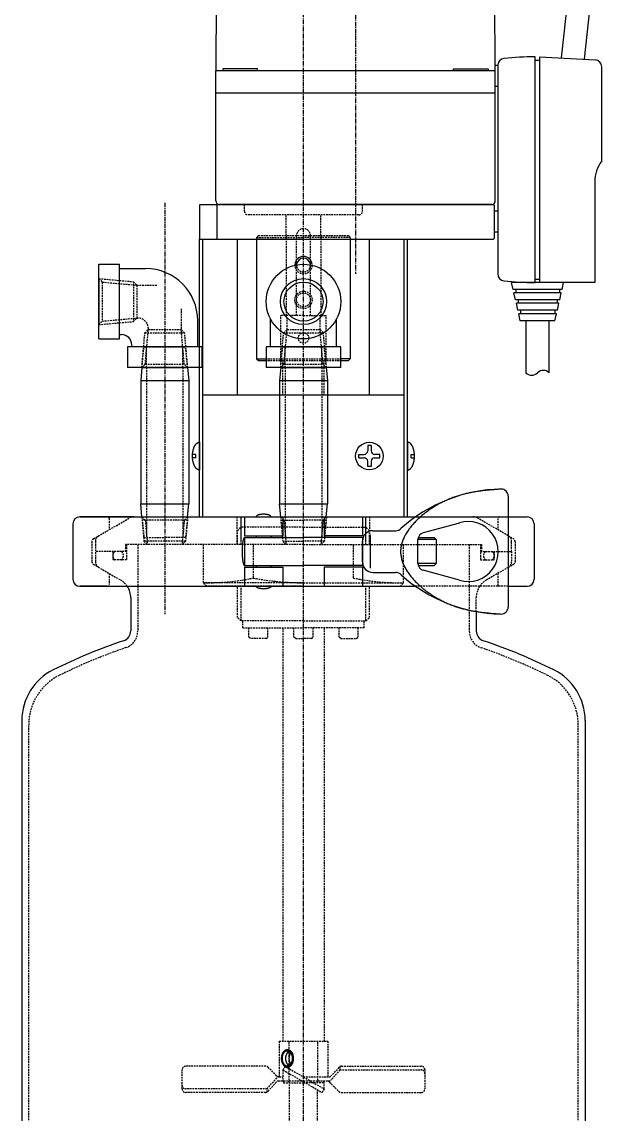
# Model space of a CAD drawing. Extents: x 248 to 1051, y -44 to 964.
# Drawn here: x 335.3 to 506.9, y 266.5 to 581.1 of the extents above; entities that cross this region are included whole.
import ezdxf

# ---------------------------------------------------------------- set-up
doc = ezdxf.new("R2010")
doc.units = 0
doc.linetypes.add('CENTER', pattern=[2, 1.25, -0.25, 0.25, -0.25])
doc.linetypes.add('DASHED', pattern=[0.75, 0.5, -0.25])
doc.layers.get('0').update_dxf_attribs({"linetype": 'CONTINUOUS'})
doc.layers.add('CENTER', color=1, linetype='CENTER')

msp = doc.modelspace()

# ---------------------------------------------------------------- linework, layer by layer
at = {"color": 7, "linetype": 'CONTINUOUS'}
for p, q in [((500.23, 657.87), (490.78, 570.69)), ((506.93, 657.87), (497.44, 570.32)), ((391.3, 567.02), (391.7, 638.52)), ((471.3, 638.52), (471.7, 567.02)), ((483.25, 506.02), (483.25, 571.02)), ((483.25, 570.03), (484.5, 570.03)), ((484.5, 571.02), (500.61, 570.13)), ((484.5, 571.02), (484.5, 506.02)), ((391.2, 529.52), (391.2, 567.02)), ((471.8, 567.02), (391.2, 567.02)), ((393.27, 567.52), (393.27, 567.02)), ((403.27, 567.52), (393.27, 567.52)), ((403.27, 567.02), (403.27, 567.52)), ((459.73, 567.02), (459.73, 567.52)), ((459.73, 567.52), (469.73, 567.52)), ((469.73, 567.52), (469.73, 567.02)), ((472.5, 568.52), (471.69, 568.52)), ((471.8, 529.52), (471.8, 567.02)), ((472.5, 568.56), (472.5, 508.48)), ((502.5, 541.02), (502.5, 568.13)), ((471.8, 560.52), (391.2, 560.52)), ((472.5, 562.52), (471.8, 562.52)), ((500.5, 535.02), (500.5, 506.02)), ((386.5, 528.32), (386.7, 528.52)), ((386.5, 528.32), (386.5, 518.72)), ((386.7, 528.52), (471.3, 528.52)), ((391.7, 528.52), (391.5, 528.32)), ((391.5, 528.32), (391.5, 518.72)), ((470.8, 528.52), (392.2, 528.52)), ((471.3, 528.52), (471.5, 528.32)), ((471.5, 528.32), (471.5, 518.72)), ((472.5, 526.52), (471.5, 526.52)), ((472.5, 520.52), (471.5, 520.52)), ((386.5, 518.72), (386.7, 518.52)), ((386.5, 438.52), (386.5, 518.52)), ((386.5, 518.52), (387.5, 518.52)), ((386.7, 518.52), (471.3, 518.52)), ((387.5, 438.52), (387.5, 518.52)), ((387.5, 473.52), (387.5, 518.52)), ((387.5, 518.52), (445.5, 518.52)), ((391.5, 518.72), (391.7, 518.52)), ((397.5, 473.52), (397.5, 518.52)), ((403, 519.02), (403, 484.02)), ((430, 519.02), (430, 484.02)), ((435.5, 473.52), (435.5, 518.52)), ((445.5, 438.52), (445.5, 518.52)), ((445.5, 473.52), (445.5, 518.52)), ((446.5, 438.52), (446.5, 518.52)), ((471.5, 518.72), (471.3, 518.52)), ((357.5, 489.77), (357.5, 511.27)), ((357.5, 511.27), (363.5, 511.27)), ((363.5, 489.77), (363.5, 511.27)), ((363.5, 510.02), (371, 510.02)), ((357.5, 507.14), (357.5, 493.89)), ((483.25, 507.02), (484.5, 507.02)), ((476.96, 504.02), (476.5, 506.02)), ((500.5, 506.02), (476.5, 506.02)), ((491.05, 504.02), (476.96, 504.02)), ((477.7, 504.02), (477.7, 503.02)), ((478.5, 506.02), (478.5, 506.16)), ((490.31, 504.02), (490.31, 503.02)), ((491.05, 504.02), (491.5, 506.02)), ((477.64, 501.02), (477.18, 503.02)), ((490.82, 503.02), (477.18, 503.02)), ((490.36, 501.02), (477.64, 501.02)), ((478.38, 501.02), (478.38, 500.02)), ((489.62, 501.02), (489.62, 500.02)), ((490.36, 501.02), (490.82, 503.02)), ((478.32, 498.02), (477.86, 500.02)), ((490.14, 500.02), (477.86, 500.02)), ((489.68, 498.02), (478.32, 498.02)), ((479.06, 498.02), (479.06, 497.02)), ((488.94, 498.02), (488.94, 497.02)), ((489.68, 498.02), (490.14, 500.02)), ((386, 487.52), (386, 495.02)), ((407, 487.52), (407, 495.49)), ((426, 487.52), (426, 495.49)), ((479, 495.02), (478.55, 497.02)), ((489.46, 497.02), (478.55, 497.02)), ((489, 495.02), (479, 495.02)), ((480.65, 480.02), (480.65, 495.02)), ((487.35, 480.02), (487.35, 495.02)), ((489, 495.02), (489.46, 497.02)), ((363.5, 491.02), (364, 491.02)), ((357.5, 489.77), (363.5, 489.77)), ((367, 487.52), (367, 488.02)), ((365.75, 487.52), (365.75, 481.52)), ((387.25, 487.52), (365.75, 487.52)), ((387.25, 481.52), (387.25, 487.52)), ((427.25, 487.52), (405.75, 487.52)), ((405.75, 487.52), (405.75, 481.52)), ((427.25, 481.52), (427.25, 487.52)), ((387.25, 481.52), (365.75, 481.52)), ((369.94, 481.52), (369.6, 477.82)), ((369.88, 481.52), (383.13, 481.52)), ((369.94, 481.52), (383.06, 481.52)), ((383.06, 481.52), (383.4, 477.82)), ((403, 484.02), (403.5, 483.52)), ((403, 484.02), (405.5, 484.02)), ((403.5, 483.52), (405.5, 483.52)), ((427.25, 481.52), (405.75, 481.52)), ((409.94, 481.52), (409.6, 477.82)), ((409.88, 481.52), (423.13, 481.52)), ((409.94, 481.52), (423.06, 481.52)), ((423.06, 481.52), (423.4, 477.82)), ((430, 484.02), (427.5, 484.02)), ((427.5, 483.52), (429.5, 483.52)), ((430, 484.02), (429.5, 483.52)), ((369.6, 477.82), (383.4, 477.82)), ((369.6, 477.82), (369.6, 442.22)), ((383.4, 477.82), (383.4, 442.22)), ((409.6, 477.82), (409.6, 442.22)), ((409.6, 477.82), (423.4, 477.82)), ((423.4, 477.82), (423.4, 442.22)), ((445.5, 473.52), (387.5, 473.52)), ((386.5, 460), (386.5, 452.03)), ((446.5, 460), (446.5, 452.03)), ((385.5, 456.52), (384.52, 456.52)), ((385.5, 455.52), (385.5, 456.52)), ((432.5, 455.52), (432.5, 456.52)), ((432.5, 456.52), (434, 456.52)), ((436, 459.02), (435, 459.02)), ((435, 459.02), (435, 457.52)), ((436, 459.02), (436, 457.52)), ((438.5, 456.52), (437, 456.52)), ((438.5, 455.52), (438.5, 456.52)), ((447.5, 456.52), (448.49, 456.52)), ((447.5, 455.52), (447.5, 456.52)), ((385.5, 455.52), (384.52, 455.52)), ((432.5, 455.52), (434, 455.52)), ((435, 453.02), (435, 454.52)), ((436, 454.52), (436, 453.02)), ((437, 455.52), (438.5, 455.52)), ((447.5, 455.52), (448.49, 455.52)), ((436, 453.02), (435, 453.02)), ((475.5, 444.52), (475.5, 412.52)), ((369.94, 438.52), (369.6, 442.22)), ((369.6, 442.22), (383.4, 442.22)), ((383.06, 438.52), (383.4, 442.22)), ((409.6, 442.22), (423.4, 442.22)), ((409.94, 438.52), (409.6, 442.22)), ((423.06, 438.52), (423.4, 442.22)), ((352, 438.52), (416.5, 438.52)), ((360, 438.52), (352, 438.52)), ((367.7, 438.52), (360, 438.52)), ((369.94, 438.52), (383.06, 438.52)), ((399.5, 438.52), (399.5, 433.02)), ((409.94, 438.52), (423.06, 438.52)), ((410.5, 438.52), (410.5, 433.02)), ((416.5, 438.52), (448.8, 438.52)), ((422.5, 438.52), (422.5, 433.02)), ((433.5, 438.52), (433.5, 433.02)), ((448.8, 438.52), (475.5, 438.52)), ((475.5, 438.52), (481, 438.52)), ((350, 436.52), (350, 420.52)), ((436.5, 434.52), (443.1, 434.52)), ((461.43, 436.74), (450.98, 433.92)), ((483, 436.52), (483, 420.52)), ((399.5, 433.02), (410.5, 433.02)), ((399.5, 432.52), (416.5, 432.52)), ((399.5, 432.52), (399.5, 424.52)), ((402.86, 433.02), (402.86, 432.52)), ((407.14, 433.02), (407.14, 432.52)), ((433.5, 432.52), (416.5, 432.52)), ((433.5, 433.02), (422.5, 433.02)), ((433.5, 432.52), (433.5, 424.52)), ((433.5, 425.52), (433.5, 431.52)), ((435.74, 433.3), (435.74, 423.74)), ((449.5, 425.05), (449.5, 431.99)), ((454.75, 431.97), (449.5, 431.97)), ((449.57, 432.52), (454.2, 432.52)), ((454.2, 432.52), (454.75, 431.97)), ((454.75, 431.97), (454.75, 425.07)), ((454.75, 425.07), (449.5, 425.07)), ((454.2, 424.52), (454.75, 425.07)), ((399.5, 424.52), (416.5, 424.52)), ((399.5, 424.02), (399.5, 418.52)), ((399.5, 424.02), (410.5, 424.02)), ((402.86, 424.52), (402.86, 424.02)), ((407.14, 424.52), (407.14, 424.02)), ((410.5, 424.02), (410.5, 418.52)), ((433.5, 424.52), (416.5, 424.52)), ((433.5, 424.02), (422.5, 424.02)), ((422.5, 424.02), (422.5, 418.52)), ((433.5, 424.02), (433.5, 418.52)), ((436.5, 422.52), (443.1, 422.52)), ((449.57, 424.52), (454.2, 424.52)), ((461.43, 420.29), (450.98, 423.12)), ((360, 418.52), (352, 418.52)), ((352, 418.52), (416.5, 418.52)), ((360, 418.52), (366.23, 418.52)), ((416.5, 418.52), (448.8, 418.52)), ((475.5, 418.52), (481, 418.52)), ((366.7, 415.16), (366.7, 405.69)), ((466.3, 411.24), (466.3, 405.69)), ((335.3, 379.87), (335.3, 222.52)), ((497.7, 379.87), (497.7, 222.52))]:
    msp.add_line(p, q, dxfattribs=at)
at = {"color": 3, "linetype": 'DASHED'}
for p, q in [((399.5, 526.52), (399.5, 528.52)), ((432.5, 525.52), (400.5, 525.52)), ((411.5, 519.52), (411.5, 525.52)), ((421.5, 519.52), (421.5, 525.52)), ((433.5, 526.52), (433.5, 528.52)), ((403.5, 519.52), (403, 519.02)), ((403.5, 519.52), (429.5, 519.52)), ((411.5, 519.52), (411.5, 496.52)), ((414.5, 496.52), (414.5, 519.52)), ((418.5, 496.52), (418.5, 519.52)), ((421.5, 519.52), (421.5, 496.52)), ((429.5, 519.52), (430, 519.02)), ((403, 519.02), (416.5, 519.02)), ((430, 519.02), (416.5, 519.02)), ((357.5, 507.14), (358.5, 506.14)), ((357.5, 507.14), (367.47, 506.25)), ((358.5, 506.14), (368.47, 505.25)), ((358.5, 506.14), (358.5, 494.89)), ((367.47, 506.25), (367.47, 494.78)), ((367.47, 506.25), (368.47, 505.25)), ((368.47, 505.25), (368.47, 495.78)), ((368.47, 505.25), (374.45, 505.25)), ((381.24, 498.47), (381.24, 492.49)), ((357.5, 493.89), (358.5, 494.89)), ((357.5, 493.89), (367.47, 494.78)), ((358.5, 494.89), (368.47, 495.78)), ((367.47, 494.78), (368.47, 495.78)), ((368.47, 495.78), (368.77, 495.78)), ((416.5, 496.52), (410, 496.52)), ((410, 483.52), (410, 496.52)), ((411.77, 492.49), (411.77, 495.88)), ((416.5, 496.52), (423, 496.52)), ((421.24, 495.88), (421.24, 492.49)), ((423, 483.52), (423, 496.52)), ((369.88, 481.52), (370.77, 491.49)), ((370.77, 491.49), (371.77, 492.49)), ((370.77, 491.49), (382.24, 491.49)), ((370.88, 482.52), (371.77, 492.49)), ((371.77, 492.49), (371.77, 492.78)), ((371.77, 492.49), (381.24, 492.49)), ((382.24, 491.49), (381.24, 492.49)), ((382.13, 482.52), (381.24, 492.49)), ((383.13, 481.52), (382.24, 491.49)), ((409.88, 481.52), (410.77, 491.49)), ((410.77, 491.49), (411.77, 492.49)), ((410.77, 491.49), (422.24, 491.49)), ((410.88, 482.52), (411.77, 492.49)), ((411.77, 492.49), (421.24, 492.49)), ((422.13, 482.52), (421.24, 492.49)), ((422.24, 491.49), (421.24, 492.49)), ((423.13, 481.52), (422.24, 491.49)), ((369.94, 481.52), (370.5, 487.52)), ((370.5, 487.52), (382.5, 487.52)), ((371.25, 481.52), (371.25, 487.52)), ((381.75, 481.52), (381.75, 487.52)), ((383.06, 481.52), (382.5, 487.52)), ((409.94, 481.52), (410.5, 487.52)), ((410.5, 487.52), (422.5, 487.52)), ((411.25, 481.52), (411.25, 487.52)), ((421.75, 481.52), (421.75, 487.52)), ((423.06, 481.52), (422.5, 487.52)), ((369.88, 481.52), (370.88, 482.52)), ((370.88, 482.52), (382.13, 482.52)), ((371.25, 481.52), (371.25, 438.52)), ((381.75, 481.52), (381.75, 438.52)), ((383.13, 481.52), (382.13, 482.52)), ((405.5, 484.02), (416.5, 484.02)), ((405.5, 483.52), (416.5, 483.52)), ((409.88, 481.52), (410.88, 482.52)), ((410.5, 473.52), (410.5, 483.52)), ((410.88, 482.52), (422.13, 482.52)), ((411.25, 481.52), (411.25, 438.52)), ((416.5, 484.02), (427.5, 484.02)), ((416.5, 483.52), (427.5, 483.52)), ((421.75, 481.52), (421.75, 438.52)), ((423.13, 481.52), (422.13, 482.52)), ((422.5, 473.52), (422.5, 483.52)), ((356, 432.23), (366.2, 438.11)), ((360.5, 438.02), (360.5, 434.83)), ((369.88, 438.52), (370.5, 431.52)), ((369.88, 438.52), (370.88, 437.52)), ((369.94, 438.52), (370.5, 432.52)), ((383.04, 437.52), (369.96, 437.52)), ((370.88, 437.52), (371.5, 430.52)), ((371.25, 438.52), (371.25, 432.52)), ((382.13, 437.52), (381.5, 430.52)), ((381.75, 438.52), (381.75, 432.52)), ((383.13, 438.52), (382.13, 437.52)), ((383.06, 438.52), (382.5, 432.52)), ((383.13, 438.52), (382.5, 431.52)), ((397.4, 430.52), (397.4, 438.52)), ((398.5, 431.52), (398.5, 438.52)), ((398.5, 430.52), (398.5, 438.52)), ((409.88, 438.52), (410.5, 431.52)), ((409.88, 438.52), (410.88, 437.52)), ((409.94, 438.52), (410.5, 432.52)), ((409.96, 437.52), (416.5, 437.52)), ((410.88, 437.52), (411.5, 430.52)), ((411.25, 438.52), (411.25, 432.52)), ((423.04, 437.52), (416.5, 437.52)), ((422.13, 437.52), (421.5, 430.52)), ((421.75, 438.52), (421.75, 432.52)), ((423.13, 438.52), (422.13, 437.52)), ((423.06, 438.52), (422.5, 432.52)), ((423.13, 438.52), (422.5, 431.52)), ((434.5, 430.52), (434.5, 438.52)), ((434.5, 431.52), (434.5, 438.52)), ((435.6, 430.52), (435.6, 438.52)), ((475.5, 433.09), (466.8, 438.11)), ((472.5, 438.02), (472.5, 434.83)), ((397.5, 434.52), (398.5, 435.52)), ((397.5, 430.52), (397.5, 434.52)), ((416.5, 435.52), (398.5, 435.52)), ((416.5, 435.52), (434.5, 435.52)), ((435.5, 434.52), (434.5, 435.52)), ((435.5, 430.52), (435.5, 434.52)), ((355.5, 431.36), (355.5, 425.67)), ((356.5, 431.36), (356.5, 425.67)), ((370.5, 432.52), (376.5, 432.52)), ((382.5, 431.52), (370.5, 431.52)), ((370.5, 431.52), (371.5, 430.52)), ((382.5, 432.52), (376.5, 432.52)), ((382.5, 431.52), (381.5, 430.52)), ((410.5, 432.52), (416.5, 432.52)), ((410.5, 431.52), (411.5, 430.52)), ((410.5, 431.52), (416.5, 431.52)), ((422.5, 432.52), (416.5, 432.52)), ((422.5, 431.52), (416.5, 431.52)), ((422.5, 431.52), (421.5, 430.52)), ((475.5, 433.09), (477, 432.23)), ((476.5, 428.52), (476.5, 431.36)), ((477.5, 431.36), (477.5, 425.67)), ((365.5, 428.52), (356.5, 428.52)), ((361.5, 428.52), (361.5, 426.12)), ((416.5, 430.52), (365.15, 430.52)), ((365.15, 430.52), (365.15, 428.52)), ((365.5, 430.52), (365.5, 426.12)), ((368.7, 430.52), (368.7, 405.57)), ((387.63, 419.52), (387.63, 430.52)), ((402.07, 420.89), (402.07, 430.52)), ((416.5, 430.52), (467.85, 430.52)), ((430.93, 420.89), (430.93, 430.52)), ((445.37, 419.52), (445.37, 430.52)), ((464.3, 430.52), (464.3, 405.57)), ((467.5, 430.52), (467.5, 426.12)), ((467.5, 428.52), (476.5, 428.52)), ((467.85, 430.52), (467.85, 428.52)), ((471.5, 428.52), (471.5, 426.12)), ((476.5, 428.52), (476.5, 425.67)), ((356, 424.81), (363.7, 420.36)), ((365.5, 426.12), (361.5, 426.12)), ((467.5, 426.12), (471.5, 426.12)), ((475.5, 423.94), (477, 424.81)), ((360.5, 422.21), (360.5, 419.02)), ((475.5, 423.94), (469.3, 420.36)), ((472.5, 422.21), (472.5, 419.02)), ((388.63, 418.52), (387.63, 419.52)), ((416.5, 419.52), (387.63, 419.52)), ((416.5, 418.52), (388.63, 418.52)), ((397.5, 409.52), (397.5, 418.52)), ((398.5, 408.52), (398.5, 418.52)), ((416.5, 419.52), (445.37, 419.52)), ((416.5, 418.52), (444.37, 418.52)), ((434.5, 408.52), (434.5, 418.52)), ((435.5, 409.52), (435.5, 418.52)), ((444.37, 418.52), (445.37, 419.52)), ((475.5, 418.52), (448.8, 418.52)), ((466.3, 411.24), (466.3, 415.16)), ((398.5, 408.52), (397.5, 409.52)), ((398.5, 408.52), (397.5, 409.52)), ((434.5, 408.52), (435.5, 409.52)), ((434.5, 408.52), (435.5, 409.52)), ((416.5, 408.52), (398.5, 408.52)), ((399, 406.52), (399, 408.52)), ((399, 406.52), (416.5, 406.52)), ((400.75, 403.82), (400.75, 406.52)), ((406.25, 403.82), (406.25, 406.52)), ((410.5, 406.52), (410.5, 287.52)), ((413.75, 403.82), (413.75, 406.52)), ((416.5, 408.52), (434.5, 408.52)), ((434, 406.52), (416.5, 406.52)), ((419.25, 403.82), (419.25, 406.52)), ((422.5, 406.52), (422.5, 287.52)), ((426.75, 403.82), (426.75, 406.52)), ((432.25, 403.82), (432.25, 406.52)), ((434, 406.52), (434, 408.52)), ((401.27, 403.52), (400.75, 403.82)), ((405.73, 403.52), (401.27, 403.52)), ((405.73, 403.52), (406.25, 403.82)), ((414.27, 403.52), (413.75, 403.82)), ((414.27, 403.52), (416.5, 403.52)), ((418.73, 403.52), (416.5, 403.52)), ((418.73, 403.52), (419.25, 403.82)), ((427.27, 403.52), (426.75, 403.82)), ((427.27, 403.52), (431.73, 403.52)), ((431.73, 403.52), (432.25, 403.82)), ((337.3, 203.21), (337.3, 378.65)), ((495.7, 203.21), (495.7, 378.65)), ((409.5, 287.52), (409.5, 277.22)), ((409.5, 287.52), (416.5, 287.52)), ((412.4, 275.52), (412.4, 287.52)), ((416.5, 287.52), (423.5, 287.52)), ((420.6, 275.52), (420.6, 287.52)), ((423.5, 287.52), (423.5, 277.22)), ((405.63, 280.26), (382.5, 280.26)), ((411.17, 280.26), (410.57, 279.22)), ((411.17, 280.26), (416.5, 277.18)), ((427, 280.15), (427, 279.22)), ((427.45, 280.26), (450.5, 280.26)), ((381.5, 273.72), (381.5, 279.26)), ((406, 273.76), (408.75, 276.88)), ((408.75, 277.51), (406.34, 279.96)), ((409.46, 277.22), (410.57, 277.22)), ((410.57, 279.22), (410.57, 276.02)), ((410.57, 279.22), (416.5, 275.79)), ((416.5, 277.22), (423.87, 277.22)), ((416.5, 277.18), (422.43, 273.76)), ((427, 279.22), (424.48, 276.36)), ((426.7, 279.92), (424.62, 277.56)), ((427, 279.22), (450.5, 279.22)), ((451.5, 279.26), (451.5, 273.72)), ((406, 273.76), (382.5, 273.76)), ((406, 272.82), (406, 273.76)), ((406.3, 273.06), (408.61, 275.68)), ((409.36, 276.02), (416.11, 276.02)), ((410.75, 276.02), (410.75, 275.52)), ((410.75, 275.52), (416.5, 275.52)), ((412.5, 199.52), (412.5, 275.52)), ((416.11, 276.02), (416.5, 276.02)), ((416.5, 276.02), (418.51, 276.02)), ((416.5, 275.79), (421.83, 272.72)), ((416.5, 275.52), (416.98, 275.52)), ((422.25, 275.52), (416.98, 275.52)), ((418.51, 276.02), (423.73, 276.02)), ((422.43, 273.76), (421.83, 272.72)), ((422.25, 276.02), (422.25, 275.52)), ((422.43, 273.76), (422.43, 276.02)), ((423.99, 275.72), (426.66, 273.01)), ((405.55, 272.72), (382.5, 272.72)), ((420.5, 199.52), (420.5, 273.48)), ((427.38, 272.72), (450.5, 272.72))]:
    msp.add_line(p, q, dxfattribs=at)
at = {"color": 7, "linetype": 'CONTINUOUS'}
for points in [[(386.5, 452.03, 0), (386.45, 452.03, 0), (386.4, 452.04, 0), (386.35, 452.04, 0), (386.31, 452.05, 0), (386.26, 452.06, 0), (386.21, 452.08, 0), (386.16, 452.09, 0), (386.11, 452.11, 0), (386.06, 452.13, 0), (386.01, 452.15, 0), (385.97, 452.18, 0), (385.92, 452.2, 0), (385.87, 452.23, 0), (385.83, 452.27, 0), (385.78, 452.3, 0), (385.74, 452.34, 0), (385.69, 452.38, 0), (385.65, 452.42, 0), (385.6, 452.46, 0), (385.56, 452.5, 0), (385.51, 452.55, 0), (385.47, 452.6, 0), (385.43, 452.65, 0), (385.39, 452.7, 0), (385.35, 452.76, 0), (385.31, 452.82, 0), (385.27, 452.88, 0), (385.23, 452.94, 0), (385.19, 453, 0), (385.16, 453.06, 0), (385.12, 453.13, 0), (385.09, 453.2, 0), (385.05, 453.27, 0), (385.02, 453.34, 0), (384.99, 453.41, 0), (384.95, 453.49, 0), (384.92, 453.57, 0), (384.89, 453.64, 0), (384.87, 453.72, 0), (384.84, 453.8, 0), (384.81, 453.88, 0), (384.79, 453.97, 0), (384.76, 454.05, 0), (384.74, 454.14, 0), (384.71, 454.23, 0), (384.69, 454.31, 0), (384.67, 454.4, 0), (384.65, 454.49, 0), (384.63, 454.58, 0), (384.62, 454.67, 0), (384.6, 454.77, 0), (384.59, 454.86, 0), (384.57, 454.95, 0), (384.56, 455.05, 0), (384.55, 455.14, 0), (384.54, 455.24, 0), (384.53, 455.33, 0), (384.52, 455.43, 0), (384.52, 455.53, 0), (384.51, 455.63, 0), (384.51, 455.72, 0), (384.5, 455.82, 0), (384.5, 455.92, 0), (384.5, 456.02, 0), (384.5, 456.11, 0), (384.5, 456.21, 0), (384.51, 456.31, 0), (384.51, 456.41, 0), (384.52, 456.5, 0), (384.52, 456.6, 0), (384.53, 456.7, 0), (384.54, 456.79, 0), (384.55, 456.89, 0), (384.56, 456.98, 0), (384.57, 457.08, 0), (384.59, 457.17, 0), (384.6, 457.27, 0), (384.62, 457.36, 0), (384.63, 457.45, 0), (384.65, 457.54, 0), (384.67, 457.63, 0), (384.69, 457.72, 0), (384.71, 457.81, 0), (384.74, 457.89, 0), (384.76, 457.98, 0), (384.79, 458.06, 0), (384.81, 458.15, 0), (384.84, 458.23, 0), (384.87, 458.31, 0), (384.89, 458.39, 0), (384.92, 458.47, 0), (384.95, 458.54, 0), (384.99, 458.62, 0), (385.02, 458.69, 0), (385.05, 458.76, 0), (385.09, 458.83, 0), (385.12, 458.9, 0), (385.16, 458.97, 0), (385.19, 459.03, 0), (385.23, 459.1, 0), (385.27, 459.16, 0), (385.31, 459.22, 0), (385.35, 459.27, 0), (385.39, 459.33, 0), (385.43, 459.38, 0), (385.47, 459.43, 0), (385.51, 459.48, 0), (385.56, 459.53, 0), (385.6, 459.57, 0), (385.65, 459.62, 0), (385.69, 459.66, 0), (385.74, 459.7, 0), (385.78, 459.73, 0), (385.83, 459.77, 0), (385.87, 459.8, 0), (385.92, 459.83, 0), (385.97, 459.86, 0), (386.01, 459.88, 0), (386.06, 459.9, 0), (386.11, 459.92, 0), (386.16, 459.94, 0), (386.21, 459.96, 0), (386.26, 459.97, 0), (386.31, 459.98, 0), (386.35, 459.99, 0), (386.4, 460, 0), (386.45, 460, 0), (386.5, 460, 0)], [(446.5, 452.03, 0), (446.55, 452.03, 0), (446.6, 452.04, 0), (446.65, 452.04, 0), (446.7, 452.05, 0), (446.75, 452.06, 0), (446.79, 452.08, 0), (446.84, 452.09, 0), (446.89, 452.11, 0), (446.94, 452.13, 0), (446.99, 452.15, 0), (447.03, 452.18, 0), (447.08, 452.2, 0), (447.13, 452.23, 0), (447.18, 452.27, 0), (447.22, 452.3, 0), (447.27, 452.34, 0), (447.31, 452.38, 0), (447.36, 452.42, 0), (447.4, 452.46, 0), (447.44, 452.5, 0), (447.49, 452.55, 0), (447.53, 452.6, 0), (447.57, 452.65, 0), (447.61, 452.7, 0), (447.65, 452.76, 0), (447.69, 452.82, 0), (447.73, 452.88, 0), (447.77, 452.94, 0), (447.81, 453, 0), (447.84, 453.06, 0), (447.88, 453.13, 0), (447.92, 453.2, 0), (447.95, 453.27, 0), (447.98, 453.34, 0), (448.01, 453.41, 0), (448.05, 453.49, 0), (448.08, 453.57, 0), (448.11, 453.64, 0), (448.14, 453.72, 0), (448.16, 453.8, 0), (448.19, 453.88, 0), (448.22, 453.97, 0), (448.24, 454.05, 0), (448.26, 454.14, 0), (448.29, 454.23, 0), (448.31, 454.31, 0), (448.33, 454.4, 0), (448.35, 454.49, 0), (448.37, 454.58, 0), (448.38, 454.67, 0), (448.4, 454.77, 0), (448.42, 454.86, 0), (448.43, 454.95, 0), (448.44, 455.05, 0), (448.45, 455.14, 0), (448.46, 455.24, 0), (448.47, 455.33, 0), (448.48, 455.43, 0), (448.49, 455.53, 0), (448.49, 455.63, 0), (448.5, 455.72, 0), (448.5, 455.82, 0), (448.5, 455.92, 0), (448.5, 456.02, 0), (448.5, 456.11, 0), (448.5, 456.21, 0), (448.5, 456.31, 0), (448.49, 456.41, 0), (448.49, 456.5, 0), (448.48, 456.6, 0), (448.47, 456.7, 0), (448.46, 456.79, 0), (448.45, 456.89, 0), (448.44, 456.98, 0), (448.43, 457.08, 0), (448.42, 457.17, 0), (448.4, 457.27, 0), (448.38, 457.36, 0), (448.37, 457.45, 0), (448.35, 457.54, 0), (448.33, 457.63, 0), (448.31, 457.72, 0), (448.29, 457.81, 0), (448.26, 457.89, 0), (448.24, 457.98, 0), (448.22, 458.06, 0), (448.19, 458.15, 0), (448.16, 458.23, 0), (448.14, 458.31, 0), (448.11, 458.39, 0), (448.08, 458.47, 0), (448.05, 458.54, 0), (448.01, 458.62, 0), (447.98, 458.69, 0), (447.95, 458.76, 0), (447.92, 458.83, 0), (447.88, 458.9, 0), (447.84, 458.97, 0), (447.81, 459.03, 0), (447.77, 459.1, 0), (447.73, 459.16, 0), (447.69, 459.22, 0), (447.65, 459.27, 0), (447.61, 459.33, 0), (447.57, 459.38, 0), (447.53, 459.43, 0), (447.49, 459.48, 0), (447.44, 459.53, 0), (447.4, 459.57, 0), (447.36, 459.62, 0), (447.31, 459.66, 0), (447.27, 459.7, 0), (447.22, 459.73, 0), (447.18, 459.77, 0), (447.13, 459.8, 0), (447.08, 459.83, 0), (447.03, 459.86, 0), (446.99, 459.88, 0), (446.94, 459.9, 0), (446.89, 459.92, 0), (446.84, 459.94, 0), (446.79, 459.96, 0), (446.75, 459.97, 0), (446.7, 459.98, 0), (446.65, 459.99, 0), (446.6, 460, 0), (446.55, 460, 0), (446.5, 460, 0)], [(407.14, 438.52, 0), (407.14, 438.54, 0), (407.14, 438.55, 0), (407.13, 438.57, 0), (407.13, 438.59, 0), (407.12, 438.61, 0), (407.12, 438.63, 0), (407.11, 438.64, 0), (407.1, 438.66, 0), (407.09, 438.68, 0), (407.07, 438.7, 0), (407.06, 438.72, 0), (407.05, 438.73, 0), (407.03, 438.75, 0), (407.01, 438.77, 0), (407, 438.79, 0), (406.98, 438.8, 0), (406.95, 438.82, 0), (406.93, 438.84, 0), (406.91, 438.85, 0), (406.89, 438.87, 0), (406.86, 438.88, 0), (406.83, 438.9, 0), (406.81, 438.92, 0), (406.78, 438.93, 0), (406.75, 438.95, 0), (406.72, 438.96, 0), (406.69, 438.98, 0), (406.65, 438.99, 0), (406.62, 439, 0), (406.58, 439.02, 0), (406.55, 439.03, 0), (406.51, 439.05, 0), (406.48, 439.06, 0), (406.44, 439.07, 0), (406.4, 439.08, 0), (406.36, 439.09, 0), (406.32, 439.11, 0), (406.27, 439.12, 0), (406.23, 439.13, 0), (406.19, 439.14, 0), (406.14, 439.15, 0), (406.1, 439.16, 0), (406.06, 439.17, 0), (406.01, 439.18, 0), (405.96, 439.18, 0), (405.92, 439.19, 0), (405.87, 439.2, 0), (405.82, 439.21, 0), (405.77, 439.21, 0), (405.72, 439.22, 0), (405.67, 439.23, 0), (405.62, 439.23, 0), (405.57, 439.24, 0), (405.52, 439.24, 0), (405.47, 439.25, 0), (405.42, 439.25, 0), (405.37, 439.25, 0), (405.31, 439.25, 0), (405.26, 439.26, 0), (405.21, 439.26, 0), (405.16, 439.26, 0), (405.11, 439.26, 0), (405.05, 439.26, 0), (405, 439.26, 0), (404.95, 439.26, 0), (404.9, 439.26, 0), (404.84, 439.26, 0), (404.79, 439.26, 0), (404.74, 439.26, 0), (404.69, 439.25, 0), (404.63, 439.25, 0), (404.58, 439.25, 0), (404.53, 439.25, 0), (404.48, 439.24, 0), (404.43, 439.24, 0), (404.38, 439.23, 0), (404.33, 439.23, 0), (404.28, 439.22, 0), (404.23, 439.21, 0), (404.18, 439.21, 0), (404.13, 439.2, 0), (404.09, 439.19, 0), (404.04, 439.18, 0), (403.99, 439.18, 0), (403.95, 439.17, 0), (403.9, 439.16, 0), (403.86, 439.15, 0), (403.81, 439.14, 0), (403.77, 439.13, 0), (403.73, 439.12, 0), (403.69, 439.11, 0), (403.64, 439.09, 0), (403.61, 439.08, 0), (403.56, 439.07, 0), (403.53, 439.06, 0), (403.49, 439.05, 0), (403.45, 439.03, 0), (403.42, 439.02, 0), (403.38, 439, 0), (403.35, 438.99, 0), (403.32, 438.98, 0), (403.28, 438.96, 0), (403.25, 438.95, 0), (403.22, 438.93, 0), (403.19, 438.92, 0), (403.17, 438.9, 0), (403.14, 438.88, 0), (403.12, 438.87, 0), (403.09, 438.85, 0), (403.07, 438.84, 0), (403.05, 438.82, 0), (403.03, 438.8, 0), (403.01, 438.79, 0), (402.99, 438.77, 0), (402.97, 438.75, 0), (402.95, 438.73, 0), (402.94, 438.72, 0), (402.93, 438.7, 0), (402.92, 438.68, 0), (402.9, 438.66, 0), (402.89, 438.64, 0), (402.89, 438.63, 0), (402.88, 438.61, 0), (402.87, 438.59, 0), (402.87, 438.57, 0), (402.87, 438.55, 0), (402.86, 438.54, 0), (402.86, 438.52, 0)], [(399.5, 432.52, 0), (399.48, 432.51, 0), (399.47, 432.51, 0), (399.45, 432.51, 0), (399.43, 432.5, 0), (399.42, 432.49, 0), (399.4, 432.47, 0), (399.38, 432.46, 0), (399.36, 432.44, 0), (399.35, 432.42, 0), (399.33, 432.4, 0), (399.31, 432.37, 0), (399.3, 432.34, 0), (399.28, 432.31, 0), (399.26, 432.28, 0), (399.25, 432.25, 0), (399.23, 432.21, 0), (399.22, 432.17, 0), (399.2, 432.13, 0), (399.19, 432.09, 0), (399.17, 432.04, 0), (399.16, 432, 0), (399.14, 431.95, 0), (399.13, 431.9, 0), (399.11, 431.84, 0), (399.1, 431.79, 0), (399.08, 431.73, 0), (399.07, 431.67, 0), (399.06, 431.61, 0), (399.04, 431.55, 0), (399.03, 431.48, 0), (399.02, 431.41, 0), (399, 431.35, 0), (398.99, 431.27, 0), (398.98, 431.2, 0), (398.97, 431.13, 0), (398.96, 431.05, 0), (398.95, 430.98, 0), (398.94, 430.9, 0), (398.93, 430.82, 0), (398.92, 430.74, 0), (398.91, 430.66, 0), (398.9, 430.57, 0), (398.89, 430.49, 0), (398.88, 430.4, 0), (398.88, 430.31, 0), (398.87, 430.23, 0), (398.86, 430.14, 0), (398.85, 430.05, 0), (398.85, 429.96, 0), (398.84, 429.86, 0), (398.84, 429.77, 0), (398.83, 429.68, 0), (398.83, 429.58, 0), (398.82, 429.49, 0), (398.82, 429.39, 0), (398.81, 429.3, 0), (398.81, 429.2, 0), (398.81, 429.1, 0), (398.81, 429.01, 0), (398.8, 428.91, 0), (398.8, 428.81, 0), (398.8, 428.71, 0), (398.8, 428.62, 0), (398.8, 428.52, 0), (398.8, 428.42, 0), (398.8, 428.32, 0), (398.8, 428.22, 0), (398.8, 428.12, 0), (398.81, 428.03, 0), (398.81, 427.93, 0), (398.81, 427.83, 0), (398.81, 427.74, 0), (398.82, 427.64, 0), (398.82, 427.55, 0), (398.83, 427.45, 0), (398.83, 427.36, 0), (398.84, 427.26, 0), (398.84, 427.17, 0), (398.85, 427.08, 0), (398.85, 426.99, 0), (398.86, 426.9, 0), (398.87, 426.81, 0), (398.88, 426.72, 0), (398.88, 426.63, 0), (398.89, 426.55, 0), (398.9, 426.46, 0), (398.91, 426.38, 0), (398.92, 426.29, 0), (398.93, 426.21, 0), (398.94, 426.13, 0), (398.95, 426.06, 0), (398.96, 425.98, 0), (398.97, 425.9, 0), (398.98, 425.83, 0), (398.99, 425.76, 0), (399, 425.69, 0), (399.02, 425.62, 0), (399.03, 425.55, 0), (399.04, 425.49, 0), (399.06, 425.42, 0), (399.07, 425.36, 0), (399.08, 425.3, 0), (399.1, 425.25, 0), (399.11, 425.19, 0), (399.13, 425.14, 0), (399.14, 425.09, 0), (399.16, 425.04, 0), (399.17, 424.99, 0), (399.19, 424.94, 0), (399.2, 424.9, 0), (399.22, 424.86, 0), (399.23, 424.82, 0), (399.25, 424.79, 0), (399.26, 424.75, 0), (399.28, 424.72, 0), (399.3, 424.69, 0), (399.31, 424.66, 0), (399.33, 424.64, 0), (399.35, 424.61, 0), (399.36, 424.59, 0), (399.38, 424.57, 0), (399.4, 424.56, 0), (399.42, 424.55, 0), (399.43, 424.54, 0), (399.45, 424.53, 0), (399.47, 424.52, 0), (399.48, 424.52, 0), (399.5, 424.52, 0)], [(407.14, 418.52, 0), (407.14, 418.5, 0), (407.14, 418.48, 0), (407.13, 418.46, 0), (407.13, 418.44, 0), (407.12, 418.43, 0), (407.12, 418.41, 0), (407.11, 418.39, 0), (407.1, 418.37, 0), (407.09, 418.35, 0), (407.07, 418.33, 0), (407.06, 418.32, 0), (407.05, 418.3, 0), (407.03, 418.28, 0), (407.01, 418.26, 0), (407, 418.25, 0), (406.98, 418.23, 0), (406.95, 418.21, 0), (406.93, 418.2, 0), (406.91, 418.18, 0), (406.89, 418.16, 0), (406.86, 418.15, 0), (406.83, 418.13, 0), (406.81, 418.12, 0), (406.78, 418.1, 0), (406.75, 418.09, 0), (406.72, 418.07, 0), (406.69, 418.06, 0), (406.65, 418.04, 0), (406.62, 418.03, 0), (406.58, 418.01, 0), (406.55, 418, 0), (406.51, 417.99, 0), (406.48, 417.98, 0), (406.44, 417.96, 0), (406.4, 417.95, 0), (406.36, 417.94, 0), (406.32, 417.93, 0), (406.27, 417.92, 0), (406.23, 417.91, 0), (406.19, 417.9, 0), (406.14, 417.89, 0), (406.1, 417.88, 0), (406.06, 417.87, 0), (406.01, 417.86, 0), (405.96, 417.85, 0), (405.92, 417.84, 0), (405.87, 417.83, 0), (405.82, 417.83, 0), (405.77, 417.82, 0), (405.72, 417.81, 0), (405.67, 417.81, 0), (405.62, 417.8, 0), (405.57, 417.8, 0), (405.52, 417.79, 0), (405.47, 417.79, 0), (405.42, 417.78, 0), (405.37, 417.78, 0), (405.31, 417.78, 0), (405.26, 417.77, 0), (405.21, 417.77, 0), (405.16, 417.77, 0), (405.11, 417.77, 0), (405.05, 417.77, 0), (405, 417.77, 0), (404.95, 417.77, 0), (404.9, 417.77, 0), (404.84, 417.77, 0), (404.79, 417.77, 0), (404.74, 417.77, 0), (404.69, 417.78, 0), (404.63, 417.78, 0), (404.58, 417.78, 0), (404.53, 417.79, 0), (404.48, 417.79, 0), (404.43, 417.8, 0), (404.38, 417.8, 0), (404.33, 417.81, 0), (404.28, 417.81, 0), (404.23, 417.82, 0), (404.18, 417.83, 0), (404.13, 417.83, 0), (404.09, 417.84, 0), (404.04, 417.85, 0), (403.99, 417.86, 0), (403.95, 417.87, 0), (403.9, 417.88, 0), (403.86, 417.89, 0), (403.81, 417.9, 0), (403.77, 417.91, 0), (403.73, 417.92, 0), (403.69, 417.93, 0), (403.64, 417.94, 0), (403.61, 417.95, 0), (403.56, 417.96, 0), (403.53, 417.98, 0), (403.49, 417.99, 0), (403.45, 418, 0), (403.42, 418.01, 0), (403.38, 418.03, 0), (403.35, 418.04, 0), (403.32, 418.06, 0), (403.28, 418.07, 0), (403.25, 418.09, 0), (403.22, 418.1, 0), (403.19, 418.12, 0), (403.17, 418.13, 0), (403.14, 418.15, 0), (403.12, 418.16, 0), (403.09, 418.18, 0), (403.07, 418.2, 0), (403.05, 418.21, 0), (403.03, 418.23, 0), (403.01, 418.25, 0), (402.99, 418.26, 0), (402.97, 418.28, 0), (402.95, 418.3, 0), (402.94, 418.32, 0), (402.93, 418.33, 0), (402.92, 418.35, 0), (402.9, 418.37, 0), (402.89, 418.39, 0), (402.89, 418.41, 0), (402.88, 418.43, 0), (402.87, 418.44, 0), (402.87, 418.46, 0), (402.87, 418.48, 0), (402.86, 418.5, 0), (402.86, 418.52, 0)]]:
    msp.add_polyline3d(points, dxfattribs=at)
at = {"color": 7}
msp.add_polyline3d([(473.44, 446.52, 0), (473.12, 446.49, 0), (472.81, 446.47, 0), (472.5, 446.44, 0), (472.18, 446.42, 0), (471.87, 446.39, 0), (471.56, 446.37, 0), (471.24, 446.34, 0), (470.93, 446.31, 0), (470.62, 446.28, 0), (470.3, 446.25, 0), (469.99, 446.23, 0), (469.68, 446.19, 0), (469.36, 446.16, 0), (469.05, 446.13, 0), (468.73, 446.09, 0), (468.42, 446.06, 0), (468.11, 446.02, 0), (467.79, 445.98, 0), (467.48, 445.94, 0), (467.16, 445.9, 0), (466.85, 445.85, 0), (466.54, 445.81, 0), (466.22, 445.76, 0), (465.9, 445.7, 0), (465.59, 445.65, 0), (465.27, 445.6, 0), (464.96, 445.54, 0), (464.64, 445.48, 0), (464.33, 445.41, 0), (464.01, 445.35, 0), (463.7, 445.27, 0), (463.38, 445.2, 0), (463.06, 445.13, 0), (462.75, 445.05, 0), (462.43, 444.97, 0), (462.12, 444.88, 0), (461.8, 444.79, 0), (461.48, 444.7, 0), (461.16, 444.6, 0), (460.85, 444.5, 0), (460.53, 444.4, 0), (460.21, 444.29, 0), (459.89, 444.18, 0), (459.57, 444.06, 0), (459.25, 443.94, 0), (458.93, 443.82, 0), (458.62, 443.69, 0), (458.3, 443.56, 0), (457.98, 443.42, 0), (457.65, 443.27, 0), (457.33, 443.13, 0), (457.01, 442.97, 0), (456.69, 442.82, 0), (456.38, 442.66, 0), (456.06, 442.49, 0), (455.74, 442.32, 0), (455.42, 442.15, 0), (455.11, 441.97, 0), (454.79, 441.79, 0), (454.48, 441.6, 0), (454.17, 441.41, 0), (453.86, 441.22, 0), (453.55, 441.02, 0), (453.24, 440.82, 0), (452.94, 440.62, 0), (452.64, 440.41, 0), (452.34, 440.19, 0), (452.05, 439.98, 0), (451.75, 439.76, 0), (451.47, 439.54, 0), (451.18, 439.32, 0), (450.9, 439.09, 0), (450.62, 438.86, 0), (450.35, 438.63, 0), (450.08, 438.39, 0), (449.81, 438.15, 0), (449.55, 437.91, 0), (449.29, 437.67, 0), (449.04, 437.42, 0), (448.79, 437.17, 0), (448.55, 436.92, 0), (448.31, 436.66, 0), (448.08, 436.41, 0), (447.86, 436.15, 0), (447.64, 435.89, 0), (447.42, 435.63, 0), (447.21, 435.36, 0), (447.01, 435.1, 0), (446.82, 434.83, 0), (446.63, 434.56, 0), (446.45, 434.29, 0), (446.27, 434.02, 0), (446.1, 433.74, 0), (445.94, 433.47, 0), (445.79, 433.19, 0), (445.64, 432.91, 0), (445.51, 432.63, 0), (445.38, 432.35, 0), (445.26, 432.07, 0), (445.14, 431.79, 0), (445.04, 431.51, 0), (444.94, 431.22, 0), (444.86, 430.94, 0), (444.78, 430.65, 0), (444.71, 430.37, 0), (444.65, 430.08, 0), (444.6, 429.79, 0), (444.56, 429.51, 0), (444.53, 429.22, 0), (444.51, 428.93, 0), (444.5, 428.64, 0), (444.5, 428.36, 0), (444.51, 428.07, 0), (444.54, 427.78, 0), (444.57, 427.49, 0), (444.61, 427.21, 0), (444.66, 426.92, 0), (444.72, 426.63, 0), (444.79, 426.35, 0), (444.87, 426.06, 0), (444.96, 425.78, 0), (445.05, 425.49, 0), (445.16, 425.21, 0), (445.27, 424.93, 0), (445.39, 424.65, 0), (445.52, 424.37, 0), (445.66, 424.09, 0), (445.81, 423.81, 0), (445.96, 423.53, 0), (446.13, 423.26, 0), (446.29, 422.98, 0), (446.47, 422.71, 0), (446.65, 422.44, 0), (446.84, 422.17, 0), (447.04, 421.9, 0), (447.24, 421.63, 0), (447.45, 421.37, 0), (447.67, 421.11, 0), (447.89, 420.85, 0), (448.11, 420.59, 0), (448.35, 420.33, 0), (448.58, 420.08, 0), (448.82, 419.83, 0), (449.07, 419.58, 0), (449.33, 419.33, 0), (449.58, 419.09, 0), (449.85, 418.85, 0), (450.11, 418.61, 0), (450.38, 418.37, 0), (450.66, 418.14, 0), (450.94, 417.91, 0), (451.22, 417.68, 0), (451.5, 417.46, 0), (451.79, 417.24, 0), (452.08, 417.02, 0), (452.38, 416.81, 0), (452.68, 416.59, 0), (452.98, 416.39, 0), (453.28, 416.18, 0), (453.59, 415.98, 0), (453.89, 415.79, 0), (454.2, 415.59, 0), (454.51, 415.4, 0), (454.83, 415.22, 0), (455.14, 415.04, 0), (455.46, 414.86, 0), (455.77, 414.69, 0), (456.09, 414.52, 0), (456.41, 414.35, 0), (456.73, 414.19, 0), (457.05, 414.04, 0), (457.37, 413.88, 0), (457.69, 413.74, 0), (458, 413.6, 0), (458.32, 413.46, 0), (458.64, 413.33, 0), (458.96, 413.2, 0), (459.28, 413.07, 0), (459.6, 412.95, 0), (459.92, 412.84, 0), (460.24, 412.73, 0), (460.55, 412.62, 0), (460.87, 412.52, 0), (461.19, 412.42, 0), (461.5, 412.32, 0), (461.82, 412.23, 0), (462.14, 412.14, 0), (462.45, 412.06, 0), (462.77, 411.98, 0), (463.09, 411.9, 0), (463.4, 411.82, 0), (463.72, 411.75, 0), (464.04, 411.68, 0), (464.35, 411.62, 0), (464.67, 411.55, 0), (464.98, 411.49, 0), (465.3, 411.43, 0), (465.61, 411.38, 0), (465.93, 411.32, 0), (466.24, 411.27, 0), (466.56, 411.22, 0), (466.87, 411.18, 0), (467.19, 411.13, 0), (467.5, 411.09, 0), (467.81, 411.05, 0), (468.13, 411.01, 0), (468.44, 410.97, 0), (468.76, 410.94, 0), (469.07, 410.9, 0), (469.38, 410.87, 0), (469.7, 410.84, 0), (470.01, 410.81, 0), (470.32, 410.78, 0), (470.64, 410.75, 0), (470.95, 410.72, 0), (471.27, 410.69, 0), (471.58, 410.67, 0), (471.89, 410.64, 0), (472.21, 410.62, 0), (472.52, 410.59, 0), (472.83, 410.56, 0), (473.15, 410.54, 0), (473.46, 410.52, 0)], dxfattribs=at)
at = {"color": 3, "linetype": 'DASHED'}
for points in [[(411.88, 280.02, 0), (411.96, 280.02, 0), (412.05, 280.03, 0), (412.14, 280.04, 0), (412.22, 280.06, 0), (412.31, 280.09, 0), (412.39, 280.12, 0), (412.47, 280.16, 0), (412.55, 280.21, 0), (412.63, 280.26, 0), (412.71, 280.31, 0), (412.79, 280.37, 0), (412.86, 280.44, 0), (412.93, 280.51, 0), (413, 280.58, 0), (413.06, 280.66, 0), (413.13, 280.75, 0), (413.19, 280.84, 0), (413.24, 280.93, 0), (413.3, 281.03, 0), (413.35, 281.13, 0), (413.39, 281.23, 0), (413.44, 281.34, 0), (413.48, 281.45, 0), (413.51, 281.56, 0), (413.54, 281.67, 0), (413.57, 281.79, 0), (413.59, 281.91, 0), (413.61, 282.03, 0), (413.63, 282.15, 0), (413.64, 282.27, 0), (413.64, 282.39, 0), (413.64, 282.52, 0), (413.64, 282.64, 0), (413.64, 282.76, 0), (413.63, 282.88, 0), (413.61, 283, 0), (413.59, 283.12, 0), (413.57, 283.24, 0), (413.54, 283.36, 0), (413.51, 283.47, 0), (413.48, 283.58, 0), (413.44, 283.69, 0), (413.39, 283.8, 0), (413.35, 283.9, 0), (413.3, 284.01, 0), (413.24, 284.1, 0), (413.19, 284.19, 0), (413.13, 284.28, 0), (413.06, 284.37, 0), (413, 284.45, 0), (412.93, 284.52, 0), (412.86, 284.6, 0), (412.79, 284.66, 0), (412.71, 284.72, 0), (412.63, 284.78, 0), (412.55, 284.83, 0), (412.47, 284.87, 0), (412.39, 284.91, 0), (412.31, 284.94, 0), (412.22, 284.97, 0), (412.14, 284.99, 0), (412.05, 285, 0), (411.96, 285.01, 0), (411.88, 285.02, 0), (411.79, 285.01, 0), (411.7, 285, 0), (411.62, 284.99, 0), (411.53, 284.97, 0), (411.45, 284.94, 0), (411.36, 284.91, 0), (411.28, 284.87, 0), (411.2, 284.83, 0), (411.12, 284.78, 0), (411.04, 284.72, 0), (410.97, 284.66, 0), (410.89, 284.6, 0), (410.82, 284.52, 0), (410.76, 284.45, 0), (410.69, 284.37, 0), (410.63, 284.28, 0), (410.57, 284.19, 0), (410.51, 284.1, 0), (410.46, 284.01, 0), (410.41, 283.9, 0), (410.36, 283.8, 0), (410.32, 283.69, 0), (410.28, 283.58, 0), (410.24, 283.47, 0), (410.21, 283.36, 0), (410.19, 283.24, 0), (410.16, 283.12, 0), (410.14, 283, 0), (410.13, 282.88, 0), (410.12, 282.76, 0), (410.11, 282.64, 0), (410.11, 282.52, 0), (410.11, 282.39, 0), (410.12, 282.27, 0), (410.13, 282.15, 0), (410.14, 282.03, 0), (410.16, 281.91, 0), (410.19, 281.79, 0), (410.21, 281.67, 0), (410.24, 281.56, 0), (410.28, 281.45, 0), (410.32, 281.34, 0), (410.36, 281.23, 0), (410.41, 281.13, 0), (410.46, 281.03, 0), (410.51, 280.93, 0), (410.57, 280.84, 0), (410.63, 280.75, 0), (410.69, 280.66, 0), (410.76, 280.58, 0), (410.82, 280.51, 0), (410.89, 280.44, 0), (410.97, 280.37, 0), (411.04, 280.31, 0), (411.12, 280.26, 0), (411.2, 280.21, 0), (411.28, 280.16, 0), (411.36, 280.12, 0), (411.45, 280.09, 0), (411.53, 280.06, 0), (411.62, 280.04, 0), (411.7, 280.03, 0), (411.79, 280.02, 0), (411.88, 280.02, 0)], [(411.83, 280.37, 0), (411.91, 280.37, 0), (411.98, 280.38, 0), (412.06, 280.39, 0), (412.13, 280.41, 0), (412.2, 280.43, 0), (412.27, 280.46, 0), (412.35, 280.49, 0), (412.41, 280.53, 0), (412.48, 280.57, 0), (412.55, 280.62, 0), (412.61, 280.67, 0), (412.68, 280.73, 0), (412.74, 280.79, 0), (412.8, 280.86, 0), (412.85, 280.92, 0), (412.91, 281, 0), (412.96, 281.07, 0), (413.01, 281.15, 0), (413.05, 281.24, 0), (413.1, 281.32, 0), (413.14, 281.41, 0), (413.17, 281.5, 0), (413.21, 281.6, 0), (413.24, 281.69, 0), (413.26, 281.79, 0), (413.29, 281.89, 0), (413.31, 281.99, 0), (413.32, 282.1, 0), (413.34, 282.2, 0), (413.35, 282.31, 0), (413.35, 282.41, 0), (413.35, 282.52, 0), (413.35, 282.62, 0), (413.35, 282.73, 0), (413.34, 282.83, 0), (413.32, 282.94, 0), (413.31, 283.04, 0), (413.29, 283.14, 0), (413.26, 283.24, 0), (413.24, 283.34, 0), (413.21, 283.44, 0), (413.17, 283.53, 0), (413.14, 283.62, 0), (413.1, 283.71, 0), (413.05, 283.8, 0), (413.01, 283.88, 0), (412.96, 283.96, 0), (412.91, 284.04, 0), (412.85, 284.11, 0), (412.8, 284.18, 0), (412.74, 284.24, 0), (412.68, 284.3, 0), (412.61, 284.36, 0), (412.55, 284.41, 0), (412.48, 284.46, 0), (412.41, 284.5, 0), (412.35, 284.54, 0), (412.27, 284.57, 0), (412.2, 284.6, 0), (412.13, 284.62, 0), (412.06, 284.64, 0), (411.98, 284.66, 0), (411.91, 284.66, 0), (411.83, 284.67, 0), (411.76, 284.66, 0), (411.68, 284.66, 0), (411.61, 284.64, 0), (411.54, 284.62, 0), (411.46, 284.6, 0), (411.39, 284.57, 0), (411.32, 284.54, 0), (411.25, 284.5, 0), (411.18, 284.46, 0), (411.12, 284.41, 0), (411.05, 284.36, 0), (410.99, 284.3, 0), (410.93, 284.24, 0), (410.87, 284.18, 0), (410.81, 284.11, 0), (410.76, 284.04, 0), (410.71, 283.96, 0), (410.66, 283.88, 0), (410.61, 283.8, 0), (410.57, 283.71, 0), (410.53, 283.62, 0), (410.49, 283.53, 0), (410.46, 283.44, 0), (410.43, 283.34, 0), (410.4, 283.24, 0), (410.38, 283.14, 0), (410.36, 283.04, 0), (410.34, 282.94, 0), (410.33, 282.83, 0), (410.32, 282.73, 0), (410.31, 282.62, 0), (410.31, 282.52, 0), (410.31, 282.41, 0), (410.32, 282.31, 0), (410.33, 282.2, 0), (410.34, 282.1, 0), (410.36, 281.99, 0), (410.38, 281.89, 0), (410.4, 281.79, 0), (410.43, 281.69, 0), (410.46, 281.6, 0), (410.49, 281.5, 0), (410.53, 281.41, 0), (410.57, 281.32, 0), (410.61, 281.24, 0), (410.66, 281.15, 0), (410.71, 281.07, 0), (410.76, 281, 0), (410.81, 280.92, 0), (410.87, 280.86, 0), (410.93, 280.79, 0), (410.99, 280.73, 0), (411.05, 280.67, 0), (411.12, 280.62, 0), (411.18, 280.57, 0), (411.25, 280.53, 0), (411.32, 280.49, 0), (411.39, 280.46, 0), (411.46, 280.43, 0), (411.54, 280.41, 0), (411.61, 280.39, 0), (411.68, 280.38, 0), (411.76, 280.37, 0), (411.83, 280.37, 0)], [(412.33, 284.55, 0), (412.31, 284.53, 0), (412.28, 284.52, 0), (412.25, 284.5, 0), (412.22, 284.49, 0), (412.2, 284.47, 0), (412.17, 284.45, 0), (412.14, 284.43, 0), (412.12, 284.41, 0), (412.09, 284.39, 0), (412.07, 284.37, 0), (412.04, 284.35, 0), (412.02, 284.33, 0), (411.99, 284.31, 0), (411.97, 284.28, 0), (411.94, 284.26, 0), (411.92, 284.24, 0), (411.9, 284.21, 0), (411.87, 284.19, 0), (411.85, 284.16, 0), (411.83, 284.13, 0), (411.81, 284.1, 0), (411.79, 284.07, 0), (411.76, 284.05, 0), (411.74, 284.02, 0), (411.72, 283.99, 0), (411.7, 283.96, 0), (411.68, 283.93, 0), (411.67, 283.89, 0), (411.65, 283.86, 0), (411.63, 283.83, 0), (411.61, 283.8, 0), (411.59, 283.76, 0), (411.58, 283.73, 0), (411.56, 283.69, 0), (411.54, 283.66, 0), (411.53, 283.62, 0), (411.51, 283.59, 0), (411.5, 283.55, 0), (411.49, 283.51, 0), (411.47, 283.48, 0), (411.46, 283.44, 0), (411.45, 283.4, 0), (411.44, 283.37, 0), (411.42, 283.33, 0), (411.41, 283.29, 0), (411.4, 283.25, 0), (411.39, 283.21, 0), (411.38, 283.17, 0), (411.38, 283.13, 0), (411.37, 283.09, 0), (411.36, 283.05, 0), (411.35, 283.01, 0), (411.35, 282.97, 0), (411.34, 282.93, 0), (411.33, 282.89, 0), (411.33, 282.85, 0), (411.33, 282.81, 0), (411.32, 282.76, 0), (411.32, 282.72, 0), (411.32, 282.68, 0), (411.31, 282.64, 0), (411.31, 282.6, 0), (411.31, 282.56, 0), (411.31, 282.52, 0), (411.31, 282.48, 0), (411.31, 282.43, 0), (411.31, 282.39, 0), (411.32, 282.35, 0), (411.32, 282.31, 0), (411.32, 282.27, 0), (411.33, 282.23, 0), (411.33, 282.19, 0), (411.33, 282.14, 0), (411.34, 282.1, 0), (411.35, 282.06, 0), (411.35, 282.02, 0), (411.36, 281.98, 0), (411.37, 281.94, 0), (411.38, 281.9, 0), (411.38, 281.86, 0), (411.39, 281.82, 0), (411.4, 281.78, 0), (411.41, 281.75, 0), (411.42, 281.71, 0), (411.44, 281.67, 0), (411.45, 281.63, 0), (411.46, 281.59, 0), (411.47, 281.56, 0), (411.49, 281.52, 0), (411.5, 281.48, 0), (411.51, 281.45, 0), (411.53, 281.41, 0), (411.54, 281.38, 0), (411.56, 281.34, 0), (411.58, 281.31, 0), (411.59, 281.27, 0), (411.61, 281.24, 0), (411.63, 281.2, 0), (411.65, 281.17, 0), (411.67, 281.14, 0), (411.68, 281.11, 0), (411.7, 281.08, 0), (411.72, 281.05, 0), (411.74, 281.02, 0), (411.76, 280.99, 0), (411.79, 280.96, 0), (411.81, 280.93, 0), (411.83, 280.9, 0), (411.85, 280.88, 0), (411.87, 280.85, 0), (411.9, 280.82, 0), (411.92, 280.8, 0), (411.94, 280.77, 0), (411.97, 280.75, 0), (411.99, 280.73, 0), (412.02, 280.7, 0), (412.04, 280.68, 0), (412.07, 280.66, 0), (412.09, 280.64, 0), (412.12, 280.62, 0), (412.14, 280.6, 0), (412.17, 280.58, 0), (412.2, 280.56, 0), (412.22, 280.55, 0), (412.25, 280.53, 0), (412.28, 280.51, 0), (412.31, 280.5, 0), (412.33, 280.49, 0)], [(412.83, 284.14, 0), (412.82, 284.12, 0), (412.8, 284.1, 0), (412.79, 284.08, 0), (412.77, 284.06, 0), (412.76, 284.04, 0), (412.74, 284.02, 0), (412.73, 284, 0), (412.72, 283.98, 0), (412.7, 283.95, 0), (412.69, 283.93, 0), (412.68, 283.91, 0), (412.66, 283.89, 0), (412.65, 283.87, 0), (412.64, 283.85, 0), (412.62, 283.82, 0), (412.61, 283.8, 0), (412.6, 283.78, 0), (412.59, 283.75, 0), (412.58, 283.73, 0), (412.57, 283.71, 0), (412.56, 283.68, 0), (412.54, 283.66, 0), (412.53, 283.63, 0), (412.52, 283.61, 0), (412.51, 283.58, 0), (412.5, 283.56, 0), (412.49, 283.53, 0), (412.48, 283.51, 0), (412.48, 283.48, 0), (412.47, 283.46, 0), (412.46, 283.43, 0), (412.45, 283.41, 0), (412.44, 283.38, 0), (412.43, 283.35, 0), (412.42, 283.33, 0), (412.42, 283.3, 0), (412.41, 283.27, 0), (412.4, 283.25, 0), (412.4, 283.22, 0), (412.39, 283.19, 0), (412.38, 283.17, 0), (412.38, 283.14, 0), (412.37, 283.11, 0), (412.37, 283.08, 0), (412.36, 283.06, 0), (412.36, 283.03, 0), (412.35, 283, 0), (412.35, 282.97, 0), (412.34, 282.94, 0), (412.34, 282.92, 0), (412.33, 282.89, 0), (412.33, 282.86, 0), (412.33, 282.83, 0), (412.33, 282.8, 0), (412.32, 282.77, 0), (412.32, 282.75, 0), (412.32, 282.72, 0), (412.32, 282.69, 0), (412.32, 282.66, 0), (412.31, 282.63, 0), (412.31, 282.6, 0), (412.31, 282.57, 0), (412.31, 282.55, 0), (412.31, 282.52, 0), (412.31, 282.49, 0), (412.31, 282.46, 0), (412.31, 282.43, 0), (412.31, 282.4, 0), (412.32, 282.37, 0), (412.32, 282.35, 0), (412.32, 282.32, 0), (412.32, 282.29, 0), (412.32, 282.26, 0), (412.33, 282.23, 0), (412.33, 282.2, 0), (412.33, 282.17, 0), (412.33, 282.15, 0), (412.34, 282.12, 0), (412.34, 282.09, 0), (412.35, 282.06, 0), (412.35, 282.03, 0), (412.36, 282.01, 0), (412.36, 281.98, 0), (412.37, 281.95, 0), (412.37, 281.92, 0), (412.38, 281.89, 0), (412.38, 281.87, 0), (412.39, 281.84, 0), (412.4, 281.81, 0), (412.4, 281.79, 0), (412.41, 281.76, 0), (412.42, 281.73, 0), (412.42, 281.71, 0), (412.43, 281.68, 0), (412.44, 281.65, 0), (412.45, 281.63, 0), (412.46, 281.6, 0), (412.47, 281.57, 0), (412.48, 281.55, 0), (412.48, 281.52, 0), (412.49, 281.5, 0), (412.5, 281.47, 0), (412.51, 281.45, 0), (412.52, 281.42, 0), (412.53, 281.4, 0), (412.54, 281.38, 0), (412.56, 281.35, 0), (412.57, 281.33, 0), (412.58, 281.3, 0), (412.59, 281.28, 0), (412.6, 281.26, 0), (412.61, 281.23, 0), (412.62, 281.21, 0), (412.64, 281.19, 0), (412.65, 281.17, 0), (412.66, 281.14, 0), (412.68, 281.12, 0), (412.69, 281.1, 0), (412.7, 281.08, 0), (412.72, 281.06, 0), (412.73, 281.04, 0), (412.74, 281.01, 0), (412.76, 281, 0), (412.77, 280.98, 0), (412.79, 280.95, 0), (412.8, 280.94, 0), (412.82, 280.92, 0), (412.83, 280.9, 0)]]:
    msp.add_polyline3d(points, dxfattribs=at)
at = {"color": 7, "linetype": 'CONTINUOUS'}
for centre, radius in [((416.5, 500.52), 10.75), ((416.5, 500.52), 6.63), ((416.5, 500.52), 5.63), ((435.5, 456.02), 3.98)]:
    msp.add_circle(centre, radius, dxfattribs=at)
at = {"color": 3, "linetype": 'DASHED'}
for centre, radius in [((416.5, 501.02), 2.5), ((416.5, 501.02), 2), ((416.5, 490.02), 1.5)]:
    msp.add_circle(centre, radius, dxfattribs=at)
at = {"color": 7, "linetype": 'CONTINUOUS'}
for centre, radius, start, end in [((474.5, 568.56), 2, 95.8701, 180), ((483.5, 481.03), 90, 90.1588, 95.8701), ((500.5, 568.13), 2, 0, 86.8202), ((510.5, 535.02), 10, 143.1301, 180), ((392.2, 529.52), 1, 180, 270), ((470.8, 529.52), 1, 270, 0), ((416.5, 511.02), 2.5, 4.9171, 175.0829), ((416.5, 511.02), 2, 9.2484, 170.7516), ((371, 495.02), 15, 0, 90), ((474.5, 508.48), 2, 180, 264.1299), ((483.5, 596.02), 90, 264.1299, 269.8412), ((364, 488.02), 3, 0, 90), ((482.3, 481.74), 2.41, 225.6997, 314.3003), ((485.67, 478.29), 2.41, 45.6997, 134.3003), ((434, 457.52), 1, 270, 0), ((437, 457.52), 1, 180, 270), ((434, 454.52), 1, 0, 90), ((437, 454.52), 1, 90, 180), ((474.37, 401.69), 44.83, 91.1648, 131.5058), ((473.5, 444.52), 2, 0, 91.1648), ((352, 436.52), 2, 90, 180), ((481, 436.52), 2, 0, 90), ((436.5, 431.52), 3, 90, 180), ((443.1, 436.52), 2, 270, 321.3816), ((464.03, 428.52), 8.63, 252.4367, 107.5633), ((451.5, 431.99), 2, 105.1374, 180), ((436.5, 425.52), 3, 180, 270), ((451.5, 425.05), 2, 180, 254.8626), ((443.1, 420.52), 2, 38.6184, 90), ((474.37, 455.34), 44.83, 228.4942, 268.8352), ((352, 420.52), 2, 180, 270), ((360.7, 415.16), 6, 0, 33.976), ((481, 420.52), 2, 270, 0), ((473.5, 412.52), 2, 268.8352, 360), ((416.5, 248.94), 162.4, 108.6161, 116.3878), ((363.7, 405.69), 3, 288.6161, 0), ((469.3, 405.69), 3, 180, 251.3839), ((416.5, 248.94), 162.4, 63.6122, 71.3839), ((351.54, 379.87), 16.24, 116.3878, 180), ((481.46, 379.87), 16.24, 0, 63.6122)]:
    msp.add_arc(centre, radius, start, end, dxfattribs=at)
at = {"color": 3, "linetype": 'DASHED'}
for centre, radius, start, end in [((400.5, 526.52), 1, 180, 270), ((432.5, 526.52), 1, 270, 0), ((416.5, 519.52), 2, 0, 180), ((416.5, 511.02), 2.5, 175.0829, 4.9171), ((416.5, 511.02), 2, 170.7516, 9.2484), ((368.77, 492.78), 3, 0, 90), ((360, 438.02), 0.5, 0, 90), ((367.7, 435.52), 3, 90, 120), ((465.3, 435.52), 3, 60, 90), ((473, 438.02), 0.5, 90, 180), ((356.5, 431.36), 1, 120, 180), ((358.5, 431.36), 2, 120, 180), ((474.5, 431.36), 2, 0, 60), ((476.5, 431.36), 1, 0, 60), ((363.05, 427.32), 1.55, 129.268, 230.732), ((363.05, 427.32), 1.55, 309.268, 50.732), ((469.95, 427.32), 1.55, 129.268, 230.732), ((469.95, 427.32), 1.55, 309.268, 50.732), ((356.5, 425.67), 1, 180, 240), ((358.5, 425.67), 2, 180, 240), ((474.5, 425.67), 2, 300, 0), ((476.5, 425.67), 1, 300, 0), ((360, 419.02), 0.5, 270, 0), ((360.7, 415.16), 6, 33.976, 60), ((388.59, 486), 66.49, 269.1784, 281.6972), ((416.5, 496.02), 76.5, 259.1244, 270), ((444.41, 486), 66.49, 258.3028, 270.8216), ((472.3, 415.16), 6, 146.024, 180), ((472.3, 415.16), 6, 120, 146.024), ((473, 419.02), 0.5, 180, 270), ((363.7, 405.57), 5, 288.8525, 360), ((469.3, 405.57), 5, 180, 251.1475), ((416.5, 250.94), 158.4, 108.8525, 116.3878), ((416.5, 250.94), 158.4, 63.6122, 71.1475), ((353.14, 378.65), 15.84, 116.3878, 180), ((479.86, 378.65), 15.84, 0, 63.6122), ((382.5, 279.26), 1, 90, 180), ((405.63, 279.26), 1, 44.6278, 90), ((427.45, 279.26), 1, 90, 138.6246), ((450.5, 279.26), 1, 0, 90), ((409.46, 278.22), 1, 224.6278, 270), ((409.5, 276.22), 1, 90, 138.6246), ((423.87, 278.22), 1, 270, 318.6246), ((450.5, 278.22), 1, 0, 90), ((382.5, 274.76), 1, 180, 270), ((409.36, 275.02), 1, 90, 138.6246), ((423.28, 275.02), 1, 44.6278, 90), ((423.73, 277.02), 1, 270, 318.6246), ((382.5, 273.72), 1, 180, 270), ((405.55, 273.72), 1, 270, 318.6246), ((427.38, 273.72), 1, 224.6278, 270), ((450.5, 273.72), 1, 270, 0)]:
    msp.add_arc(centre, radius, start, end, dxfattribs=at)
at = {"layer": 'CENTER', "color": 1, "linetype": 'CENTER'}
for p, q in [((416.5, 70.52), (416.5, 705.02)), ((431.5, 705.02), (431.5, 508.52)), ((376.5, 528.97), (376.5, 410.52))]:
    msp.add_line(p, q, dxfattribs=at)

doc.saveas('drawing.dxf')
